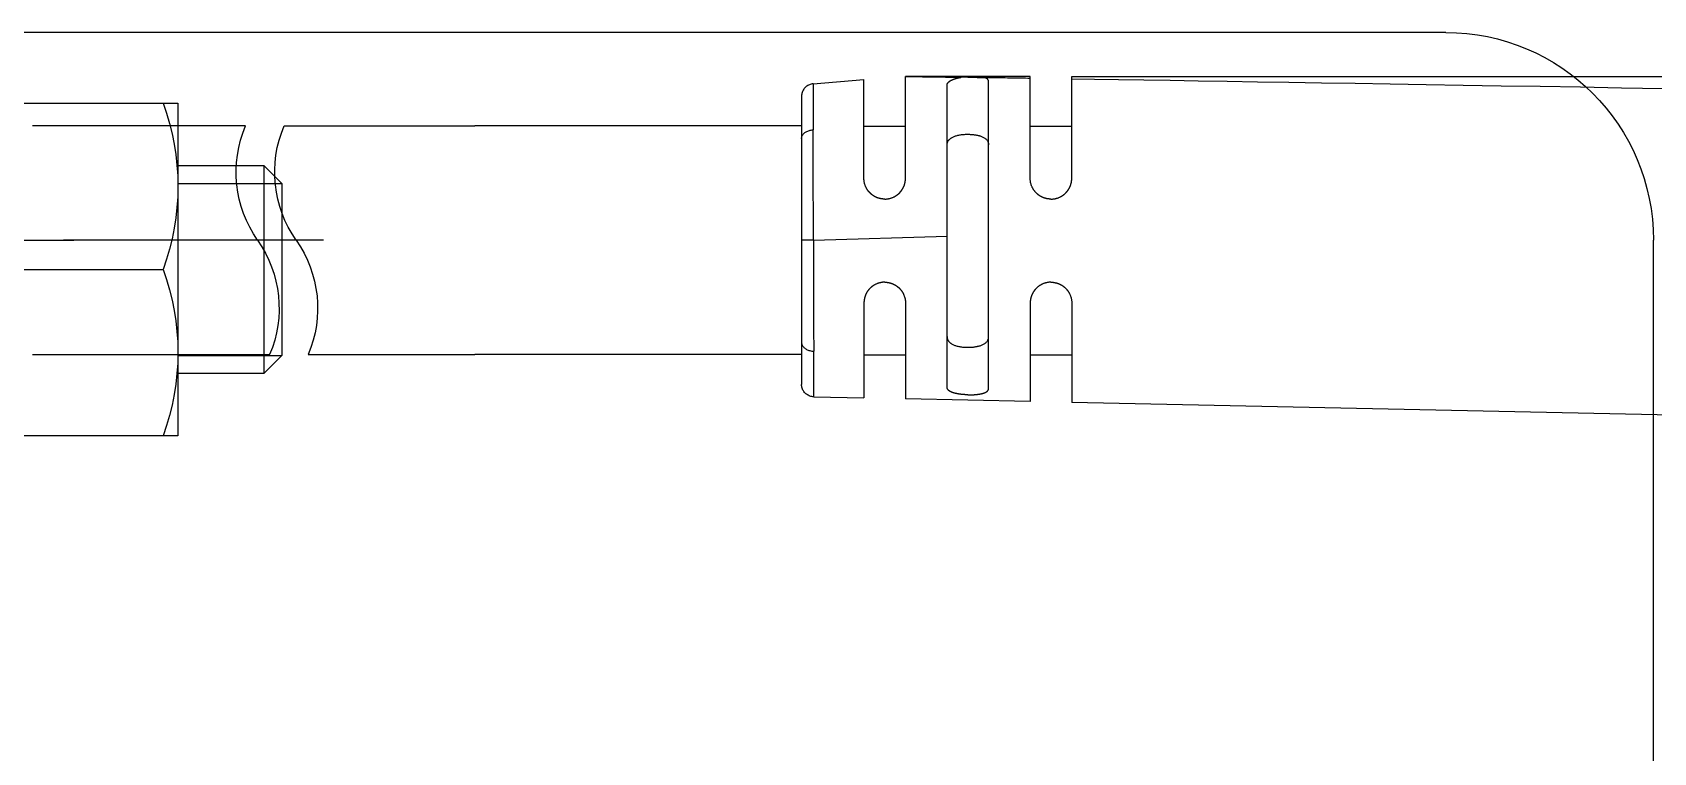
# Model space of a CAD drawing. Header units: inches. Extents: x 0 to 77285, y -118 to 40065.
# Drawn here: x 24808.64 to 24847.65, y 5785.24 to 5802.56 of the extents above; entities that cross this region are included whole.
import ezdxf

# ---------------------------------------------------------------- set-up
doc = ezdxf.new("R2010")
doc.units = ezdxf.units.IN
doc.header["$LTSCALE"] = 5
doc.header["$MEASUREMENT"] = 0
doc.linetypes.add('CENTER', pattern=[2, 1.25, -0.25, 0.25, -0.25])
for name, color, linetype in [('11', 1, 'CENTER'), ('44', 4, 'Continuous'), ('55', 5, 'Continuous'), ('T', 3, 'Continuous')]:
    doc.layers.add(name, color=color, linetype=linetype)

# ---------------------------------------------------------------- blocks, each defined once
blk = doc.blocks.new('A$Cd39330c3E')
for p, q in [((-9.5, 3.3), (-13.5, 3.3)), ((-13.5, 3.3), (-13.5, -4.7)), ((-15.567, 1.8), (-16, 1.367)), ((-13.5, 1.8), (-15.567, 1.8)), ((-15.567, 1.8), (-15.567, -3.2)), ((-16, 1.367), (-16, -2.767)), ((-9.5, -0.7), (-13.143, -0.7)), ((-16, -2.767), (-15.567, -3.2)), ((-15.567, -3.2), (-13.5, -3.2)), ((-13.5, -4.7), (-9.5, -4.7))]:
    blk.add_line(p, q)
for centre in [(-7.723, 1.3), (-7.723, -2.7)]:
    blk.add_arc(centre, 5.777, 159.7438, 200.2562)
at = {"layer": '11'}
blk.add_line((-17, 0), (1, 0), dxfattribs=at)
at = {"layer": 'T'}
for p, q in [((-13.5, 1.367), (-16, 1.367)), ((-13.5, -2.767), (-16, -2.767))]:
    blk.add_line(p, q, dxfattribs=at)
blk = doc.blocks.new('A$C76fe3149')
for p, q in [((-52.004, 3.942), (-73.504, 3.942)), ((-52.004, 1.491), (-52.004, 3.942)), ((-51.004, 1.491), (-51.004, 3.942)), ((-51.004, 3.942), (-48.004, 3.942)), ((-48.004, 1.491), (-48.004, 3.942)), ((-50.004, -3.562), (-50.004, 3.817)), ((-49.004, -3.536), (-49.004, 3.731)), ((-45.78, 3.764), (-47.004, 3.864)), ((-47.004, 1.491), (-47.004, 3.864)), ((-45.504, 3.465), (-45.504, -3.465)), ((-52.004, 2.738), (-51.004, 2.738)), ((-48.004, 2.738), (-47.004, 2.738)), ((-45.504, 2.75), (-37.642, 2.75)), ((-33.056, 2.75), (-37.642, 2.75)), ((-32.128, 2.75), (-27, 2.75)), ((-45.789, 0), (-49.004, 0.097)), ((-45.789, 0), (-45.504, 0)), ((-52.004, -1.509), (-52.004, -3.898)), ((-51.004, -1.509), (-51.004, -3.877)), ((-48.004, -1.509), (-48.004, -3.812)), ((-47.004, -1.509), (-47.004, -3.791)), ((-45.798, -3.765), (-45.795, -2.667)), ((-52.004, -2.762), (-51.004, -2.762)), ((-48.004, -2.762), (-47.004, -2.762)), ((-45.504, -2.75), (-37.642, -2.75)), ((-33.636, -2.75), (-37.642, -2.75)), ((-27, -2.75), (-32.708, -2.75)), ((-73.504, -4.361), (-52.004, -3.898)), ((-51.004, -3.877), (-48.004, -3.812)), ((-45.798, -3.765), (-47.004, -3.791))]:
    blk.add_line(p, q)
for points in [[(-51.004, 3.894), (-50.95, 3.895), (-50.895, 3.896), (-50.841, 3.897), (-50.786, 3.897), (-50.732, 3.898), (-50.677, 3.899), (-50.623, 3.9), (-50.568, 3.901), (-50.514, 3.902), (-50.46, 3.903), (-50.406, 3.904), (-50.352, 3.904), (-50.297, 3.905), (-50.243, 3.906), (-50.189, 3.907), (-50.135, 3.908), (-50.081, 3.909), (-50.028, 3.91), (-49.974, 3.91), (-49.92, 3.911)], [(-50.004, 3.817), (-50.004, 3.819), (-50.004, 3.821), (-50.004, 3.823), (-50.004, 3.825), (-50.004, 3.826), (-50.003, 3.828), (-50.003, 3.83), (-50.003, 3.832), (-50.002, 3.834), (-50.002, 3.835), (-50.002, 3.837), (-50.001, 3.839), (-50.001, 3.841), (-50, 3.842), (-49.999, 3.844), (-49.999, 3.846), (-49.998, 3.847), (-49.997, 3.849), (-49.997, 3.851), (-49.996, 3.852), (-49.995, 3.855), (-49.993, 3.857), (-49.992, 3.859), (-49.991, 3.861), (-49.989, 3.863), (-49.987, 3.865), (-49.986, 3.868), (-49.984, 3.87), (-49.982, 3.872), (-49.98, 3.874), (-49.978, 3.876), (-49.976, 3.878), (-49.974, 3.88), (-49.972, 3.882), (-49.97, 3.884), (-49.967, 3.885), (-49.965, 3.887), (-49.962, 3.889), (-49.96, 3.891), (-49.957, 3.893), (-49.955, 3.894), (-49.954, 3.895), (-49.952, 3.896), (-49.95, 3.897), (-49.949, 3.898), (-49.947, 3.899), (-49.945, 3.9), (-49.943, 3.901), (-49.942, 3.901), (-49.94, 3.902), (-49.938, 3.903), (-49.936, 3.904), (-49.934, 3.905), (-49.932, 3.906), (-49.93, 3.907), (-49.928, 3.908), (-49.926, 3.909), (-49.924, 3.91), (-49.922, 3.91), (-49.92, 3.911)], [(-49.504, 3.922), (-49.531, 3.922), (-49.558, 3.921), (-49.585, 3.921), (-49.61, 3.921), (-49.635, 3.921), (-49.659, 3.921), (-49.683, 3.92), (-49.706, 3.92), (-49.728, 3.919), (-49.75, 3.919), (-49.771, 3.918), (-49.791, 3.918), (-49.81, 3.917), (-49.828, 3.916), (-49.846, 3.916), (-49.862, 3.915), (-49.878, 3.914), (-49.893, 3.913), (-49.907, 3.912), (-49.92, 3.911)], [(-49.504, 3.922), (-49.495, 3.922), (-49.485, 3.922), (-49.476, 3.922), (-49.467, 3.921), (-49.458, 3.921), (-49.449, 3.921), (-49.441, 3.921), (-49.432, 3.921), (-49.424, 3.921), (-49.415, 3.921), (-49.407, 3.921), (-49.4, 3.921), (-49.392, 3.921), (-49.384, 3.921), (-49.377, 3.921), (-49.369, 3.921), (-49.362, 3.921), (-49.355, 3.921), (-49.349, 3.921), (-49.342, 3.92)], [(-48.004, 3.942), (-48.03, 3.941), (-48.062, 3.941), (-48.099, 3.94), (-48.14, 3.939), (-48.186, 3.939), (-48.237, 3.938), (-48.292, 3.937), (-48.352, 3.936), (-48.415, 3.935), (-48.483, 3.934), (-48.554, 3.933), (-48.629, 3.932), (-48.708, 3.93), (-48.79, 3.929), (-48.875, 3.928), (-48.963, 3.926), (-49.054, 3.925), (-49.147, 3.923), (-49.244, 3.922), (-49.342, 3.92)], [(-49.004, 3.731), (-49.004, 3.732), (-49.004, 3.733), (-49.004, 3.734), (-49.004, 3.735), (-49.004, 3.736), (-49.004, 3.737), (-49.004, 3.738), (-49.004, 3.739), (-49.005, 3.74), (-49.005, 3.741), (-49.005, 3.742), (-49.005, 3.742), (-49.005, 3.743), (-49.005, 3.744), (-49.005, 3.745), (-49.005, 3.746), (-49.006, 3.747), (-49.006, 3.748), (-49.006, 3.749), (-49.006, 3.75), (-49.007, 3.753), (-49.008, 3.756), (-49.009, 3.759), (-49.01, 3.762), (-49.011, 3.765), (-49.012, 3.768), (-49.014, 3.771), (-49.015, 3.774), (-49.017, 3.776), (-49.019, 3.779), (-49.02, 3.782), (-49.022, 3.785), (-49.024, 3.788), (-49.027, 3.791), (-49.029, 3.793), (-49.031, 3.796), (-49.034, 3.799), (-49.036, 3.802), (-49.039, 3.804), (-49.042, 3.807), (-49.044, 3.809), (-49.046, 3.811), (-49.048, 3.813), (-49.051, 3.815), (-49.053, 3.817), (-49.055, 3.819), (-49.058, 3.821), (-49.06, 3.823), (-49.063, 3.824), (-49.065, 3.826), (-49.068, 3.828), (-49.071, 3.83), (-49.074, 3.832), (-49.076, 3.834), (-49.079, 3.835), (-49.082, 3.837), (-49.085, 3.839), (-49.088, 3.841), (-49.091, 3.843), (-49.095, 3.844), (-49.098, 3.846), (-49.101, 3.848), (-49.105, 3.85), (-49.108, 3.851), (-49.111, 3.853), (-49.115, 3.855), (-49.118, 3.856), (-49.122, 3.858), (-49.126, 3.86), (-49.129, 3.861), (-49.133, 3.863), (-49.137, 3.865), (-49.141, 3.866), (-49.145, 3.868), (-49.149, 3.869), (-49.153, 3.871), (-49.157, 3.872), (-49.161, 3.874), (-49.165, 3.876), (-49.169, 3.877), (-49.173, 3.878), (-49.177, 3.88), (-49.182, 3.881), (-49.186, 3.883), (-49.19, 3.884), (-49.194, 3.885), (-49.199, 3.887), (-49.203, 3.888), (-49.207, 3.889), (-49.212, 3.891), (-49.216, 3.892), (-49.221, 3.893), (-49.225, 3.894), (-49.23, 3.896), (-49.234, 3.897), (-49.239, 3.898), (-49.243, 3.899), (-49.248, 3.901), (-49.253, 3.902), (-49.258, 3.903), (-49.262, 3.904), (-49.266, 3.905), (-49.27, 3.906), (-49.274, 3.907), (-49.278, 3.908), (-49.282, 3.909), (-49.286, 3.909), (-49.29, 3.91), (-49.295, 3.911), (-49.299, 3.912), (-49.303, 3.913), (-49.307, 3.914), (-49.312, 3.915), (-49.316, 3.916), (-49.32, 3.916), (-49.325, 3.917), (-49.329, 3.918), (-49.333, 3.919), (-49.338, 3.92), (-49.342, 3.92)], [(-68.336, 3.612), (-67.278, 3.63), (-66.243, 3.647), (-65.23, 3.663), (-64.241, 3.68), (-63.275, 3.696), (-62.334, 3.711), (-61.418, 3.726), (-60.527, 3.741), (-59.662, 3.755), (-58.823, 3.768), (-58.011, 3.781), (-57.227, 3.794), (-56.47, 3.806), (-55.743, 3.818), (-55.044, 3.829), (-54.375, 3.84), (-53.736, 3.85), (-53.127, 3.86), (-52.55, 3.869), (-52.004, 3.878)], [(-45.78, 3.764), (-45.78, 3.715), (-45.78, 3.665), (-45.78, 3.615), (-45.78, 3.563), (-45.78, 3.512), (-45.78, 3.459), (-45.78, 3.406), (-45.781, 3.353), (-45.781, 3.298), (-45.781, 3.243), (-45.781, 3.188), (-45.781, 3.131), (-45.781, 3.074), (-45.781, 3.017), (-45.782, 2.958), (-45.782, 2.9), (-45.782, 2.84), (-45.782, 2.78), (-45.782, 2.719), (-45.782, 2.657)], [(-45.78, 3.764), (-45.757, 3.761), (-45.734, 3.757), (-45.712, 3.751), (-45.691, 3.743), (-45.671, 3.734), (-45.651, 3.723), (-45.633, 3.711), (-45.615, 3.698), (-45.599, 3.684), (-45.583, 3.668), (-45.569, 3.652), (-45.556, 3.634), (-45.545, 3.615), (-45.534, 3.596), (-45.525, 3.576), (-45.518, 3.555), (-45.512, 3.533), (-45.508, 3.511), (-45.505, 3.488), (-45.504, 3.465)], [(-49.504, 2.55), (-49.522, 2.549), (-49.54, 2.549), (-49.557, 2.548), (-49.574, 2.548), (-49.591, 2.547), (-49.608, 2.545), (-49.624, 2.544), (-49.639, 2.542), (-49.655, 2.54), (-49.67, 2.538), (-49.684, 2.536), (-49.699, 2.534), (-49.712, 2.531), (-49.726, 2.529), (-49.739, 2.526), (-49.752, 2.523), (-49.764, 2.52), (-49.776, 2.517), (-49.787, 2.514), (-49.798, 2.51), (-49.816, 2.504), (-49.834, 2.498), (-49.851, 2.491), (-49.867, 2.483), (-49.882, 2.475), (-49.897, 2.467), (-49.911, 2.458), (-49.924, 2.448), (-49.936, 2.438), (-49.947, 2.428), (-49.958, 2.417), (-49.967, 2.405), (-49.976, 2.393), (-49.983, 2.38), (-49.989, 2.367), (-49.995, 2.353), (-49.999, 2.339), (-50.002, 2.324), (-50.004, 2.309), (-50.004, 2.293)], [(-49.004, 2.293), (-49.004, 2.304), (-49.005, 2.314), (-49.007, 2.325), (-49.009, 2.335), (-49.011, 2.344), (-49.014, 2.354), (-49.017, 2.363), (-49.021, 2.372), (-49.026, 2.381), (-49.03, 2.389), (-49.036, 2.397), (-49.041, 2.405), (-49.047, 2.413), (-49.054, 2.42), (-49.06, 2.427), (-49.068, 2.434), (-49.075, 2.441), (-49.083, 2.447), (-49.091, 2.453), (-49.1, 2.459), (-49.112, 2.467), (-49.126, 2.475), (-49.141, 2.483), (-49.156, 2.49), (-49.172, 2.497), (-49.189, 2.503), (-49.207, 2.509), (-49.226, 2.515), (-49.245, 2.52), (-49.265, 2.525), (-49.286, 2.53), (-49.308, 2.534), (-49.33, 2.537), (-49.353, 2.541), (-49.377, 2.543), (-49.401, 2.545), (-49.426, 2.547), (-49.451, 2.549), (-49.477, 2.549), (-49.504, 2.55)], [(-45.789, 0), (-45.788, 0.144), (-45.788, 0.289), (-45.788, 0.435), (-45.787, 0.58), (-45.787, 0.726), (-45.787, 0.871), (-45.786, 1.015), (-45.786, 1.157), (-45.785, 1.299), (-45.785, 1.438), (-45.785, 1.575), (-45.785, 1.709), (-45.784, 1.84), (-45.784, 1.969), (-45.784, 2.093), (-45.783, 2.215), (-45.783, 2.332), (-45.783, 2.445), (-45.782, 2.553), (-45.782, 2.657)], [(-45.504, 2.446), (-45.505, 2.463), (-45.508, 2.479), (-45.512, 2.495), (-45.518, 2.51), (-45.526, 2.525), (-45.535, 2.539), (-45.545, 2.553), (-45.557, 2.566), (-45.57, 2.579), (-45.584, 2.59), (-45.6, 2.601), (-45.617, 2.612), (-45.634, 2.621), (-45.653, 2.629), (-45.673, 2.637), (-45.693, 2.643), (-45.714, 2.648), (-45.736, 2.653), (-45.759, 2.656), (-45.782, 2.657)], [(-51.504, 0.991), (-51.516, 0.992), (-51.529, 0.992), (-51.541, 0.993), (-51.553, 0.994), (-51.565, 0.995), (-51.578, 0.997), (-51.59, 0.999), (-51.602, 1.001), (-51.614, 1.004), (-51.626, 1.007), (-51.638, 1.01), (-51.65, 1.013), (-51.662, 1.017), (-51.674, 1.021), (-51.685, 1.025), (-51.697, 1.03), (-51.708, 1.035), (-51.719, 1.04), (-51.73, 1.045), (-51.741, 1.051), (-51.746, 1.054), (-51.751, 1.056), (-51.755, 1.059), (-51.76, 1.062), (-51.765, 1.065), (-51.77, 1.068), (-51.774, 1.071), (-51.779, 1.074), (-51.783, 1.077), (-51.788, 1.08), (-51.792, 1.083), (-51.797, 1.086), (-51.801, 1.089), (-51.806, 1.093), (-51.81, 1.096), (-51.814, 1.099), (-51.819, 1.103), (-51.823, 1.106), (-51.827, 1.11), (-51.831, 1.113), (-51.836, 1.117), (-51.84, 1.121), (-51.844, 1.125), (-51.848, 1.129), (-51.853, 1.133), (-51.857, 1.137), (-51.861, 1.141), (-51.865, 1.145), (-51.869, 1.149), (-51.873, 1.154), (-51.877, 1.158), (-51.881, 1.162), (-51.884, 1.167), (-51.888, 1.171), (-51.892, 1.176), (-51.895, 1.18), (-51.899, 1.185), (-51.902, 1.189), (-51.906, 1.194), (-51.909, 1.198), (-51.913, 1.203), (-51.916, 1.208), (-51.919, 1.212), (-51.922, 1.217), (-51.925, 1.222), (-51.928, 1.227), (-51.931, 1.232), (-51.934, 1.236), (-51.937, 1.241), (-51.94, 1.246), (-51.943, 1.251), (-51.945, 1.256), (-51.948, 1.261), (-51.951, 1.266), (-51.953, 1.271), (-51.956, 1.276), (-51.958, 1.282), (-51.96, 1.287), (-51.963, 1.292), (-51.965, 1.297), (-51.968, 1.304), (-51.971, 1.311), (-51.973, 1.318), (-51.976, 1.326), (-51.978, 1.333), (-51.981, 1.34), (-51.983, 1.348), (-51.985, 1.355), (-51.987, 1.362), (-51.989, 1.37), (-51.991, 1.377), (-51.993, 1.384), (-51.994, 1.392), (-51.996, 1.399), (-51.997, 1.407), (-51.998, 1.414), (-51.999, 1.422), (-52, 1.429), (-52.001, 1.437), (-52.002, 1.444), (-52.002, 1.447), (-52.002, 1.449), (-52.003, 1.451), (-52.003, 1.454), (-52.003, 1.456), (-52.003, 1.458), (-52.003, 1.461), (-52.003, 1.463), (-52.003, 1.465), (-52.004, 1.468), (-52.004, 1.47), (-52.004, 1.473), (-52.004, 1.475), (-52.004, 1.477), (-52.004, 1.48), (-52.004, 1.482), (-52.004, 1.484), (-52.004, 1.487), (-52.004, 1.489), (-52.004, 1.491)], [(-51.504, 0.991), (-51.502, 0.991), (-51.499, 0.991), (-51.497, 0.991), (-51.494, 0.991), (-51.492, 0.992), (-51.489, 0.992), (-51.487, 0.992), (-51.484, 0.992), (-51.482, 0.992), (-51.479, 0.992), (-51.477, 0.992), (-51.474, 0.992), (-51.472, 0.992), (-51.47, 0.993), (-51.467, 0.993), (-51.465, 0.993), (-51.462, 0.993), (-51.46, 0.993), (-51.457, 0.994), (-51.455, 0.994), (-51.447, 0.995), (-51.439, 0.996), (-51.431, 0.997), (-51.423, 0.998), (-51.415, 0.999), (-51.408, 1.001), (-51.4, 1.002), (-51.392, 1.004), (-51.384, 1.006), (-51.377, 1.008), (-51.369, 1.01), (-51.361, 1.012), (-51.354, 1.015), (-51.346, 1.017), (-51.339, 1.02), (-51.331, 1.022), (-51.324, 1.025), (-51.316, 1.028), (-51.309, 1.031), (-51.302, 1.034), (-51.297, 1.036), (-51.291, 1.039), (-51.286, 1.041), (-51.281, 1.044), (-51.276, 1.047), (-51.271, 1.049), (-51.265, 1.052), (-51.26, 1.055), (-51.255, 1.058), (-51.25, 1.061), (-51.245, 1.064), (-51.24, 1.067), (-51.235, 1.07), (-51.231, 1.073), (-51.226, 1.076), (-51.221, 1.079), (-51.216, 1.083), (-51.211, 1.086), (-51.207, 1.089), (-51.202, 1.093), (-51.198, 1.096), (-51.193, 1.1), (-51.188, 1.104), (-51.184, 1.107), (-51.179, 1.111), (-51.175, 1.115), (-51.171, 1.119), (-51.166, 1.123), (-51.162, 1.127), (-51.158, 1.131), (-51.154, 1.135), (-51.15, 1.139), (-51.146, 1.143), (-51.142, 1.147), (-51.138, 1.151), (-51.134, 1.156), (-51.13, 1.16), (-51.126, 1.164), (-51.122, 1.169), (-51.119, 1.173), (-51.115, 1.177), (-51.112, 1.182), (-51.108, 1.186), (-51.105, 1.19), (-51.102, 1.195), (-51.099, 1.199), (-51.095, 1.203), (-51.092, 1.208), (-51.089, 1.212), (-51.086, 1.217), (-51.083, 1.222), (-51.08, 1.226), (-51.077, 1.231), (-51.075, 1.235), (-51.072, 1.24), (-51.069, 1.245), (-51.067, 1.249), (-51.064, 1.254), (-51.061, 1.259), (-51.059, 1.264), (-51.054, 1.274), (-51.049, 1.285), (-51.044, 1.296), (-51.039, 1.307), (-51.035, 1.318), (-51.031, 1.329), (-51.028, 1.341), (-51.024, 1.352), (-51.021, 1.363), (-51.018, 1.375), (-51.015, 1.386), (-51.013, 1.398), (-51.011, 1.41), (-51.009, 1.421), (-51.008, 1.433), (-51.006, 1.445), (-51.005, 1.456), (-51.005, 1.468), (-51.004, 1.48), (-51.004, 1.491)], [(-47.504, 0.991), (-47.517, 0.992), (-47.529, 0.992), (-47.542, 0.993), (-47.554, 0.994), (-47.567, 0.996), (-47.58, 0.997), (-47.592, 0.999), (-47.605, 1.002), (-47.617, 1.005), (-47.629, 1.008), (-47.642, 1.011), (-47.654, 1.015), (-47.666, 1.019), (-47.678, 1.023), (-47.69, 1.027), (-47.701, 1.032), (-47.713, 1.037), (-47.724, 1.043), (-47.736, 1.048), (-47.747, 1.054), (-47.751, 1.057), (-47.756, 1.06), (-47.761, 1.062), (-47.766, 1.065), (-47.77, 1.068), (-47.775, 1.071), (-47.779, 1.074), (-47.784, 1.077), (-47.789, 1.08), (-47.793, 1.083), (-47.797, 1.086), (-47.802, 1.09), (-47.806, 1.093), (-47.811, 1.096), (-47.815, 1.1), (-47.819, 1.103), (-47.823, 1.107), (-47.828, 1.11), (-47.832, 1.114), (-47.836, 1.117), (-47.84, 1.121), (-47.844, 1.125), (-47.848, 1.129), (-47.853, 1.133), (-47.857, 1.137), (-47.861, 1.141), (-47.865, 1.145), (-47.869, 1.149), (-47.873, 1.153), (-47.877, 1.158), (-47.88, 1.162), (-47.884, 1.166), (-47.888, 1.171), (-47.891, 1.175), (-47.895, 1.18), (-47.899, 1.184), (-47.902, 1.189), (-47.905, 1.193), (-47.909, 1.198), (-47.912, 1.202), (-47.915, 1.207), (-47.919, 1.212), (-47.922, 1.216), (-47.925, 1.221), (-47.928, 1.226), (-47.931, 1.231), (-47.934, 1.235), (-47.936, 1.24), (-47.939, 1.245), (-47.942, 1.25), (-47.945, 1.255), (-47.947, 1.26), (-47.95, 1.265), (-47.952, 1.27), (-47.955, 1.275), (-47.957, 1.28), (-47.959, 1.285), (-47.962, 1.29), (-47.964, 1.295), (-47.966, 1.3), (-47.969, 1.307), (-47.972, 1.314), (-47.974, 1.321), (-47.977, 1.328), (-47.979, 1.336), (-47.982, 1.343), (-47.984, 1.35), (-47.986, 1.357), (-47.988, 1.364), (-47.99, 1.372), (-47.991, 1.379), (-47.993, 1.386), (-47.994, 1.394), (-47.996, 1.401), (-47.997, 1.408), (-47.998, 1.416), (-47.999, 1.423), (-48, 1.43), (-48.001, 1.438), (-48.002, 1.445), (-48.002, 1.447), (-48.002, 1.45), (-48.003, 1.452), (-48.003, 1.454), (-48.003, 1.457), (-48.003, 1.459), (-48.003, 1.461), (-48.003, 1.464), (-48.003, 1.466), (-48.004, 1.468), (-48.004, 1.471), (-48.004, 1.473), (-48.004, 1.475), (-48.004, 1.478), (-48.004, 1.48), (-48.004, 1.482), (-48.004, 1.484), (-48.004, 1.487), (-48.004, 1.489), (-48.004, 1.491)], [(-47.504, 0.991), (-47.502, 0.991), (-47.499, 0.991), (-47.497, 0.991), (-47.494, 0.991), (-47.492, 0.992), (-47.489, 0.992), (-47.487, 0.992), (-47.484, 0.992), (-47.482, 0.992), (-47.479, 0.992), (-47.477, 0.992), (-47.474, 0.992), (-47.472, 0.992), (-47.47, 0.993), (-47.467, 0.993), (-47.465, 0.993), (-47.462, 0.993), (-47.46, 0.993), (-47.457, 0.994), (-47.455, 0.994), (-47.447, 0.995), (-47.439, 0.996), (-47.431, 0.997), (-47.423, 0.998), (-47.416, 0.999), (-47.408, 1.001), (-47.4, 1.002), (-47.392, 1.004), (-47.384, 1.006), (-47.377, 1.008), (-47.369, 1.01), (-47.361, 1.012), (-47.354, 1.015), (-47.346, 1.017), (-47.339, 1.02), (-47.331, 1.022), (-47.324, 1.025), (-47.317, 1.028), (-47.309, 1.031), (-47.302, 1.034), (-47.297, 1.036), (-47.292, 1.039), (-47.287, 1.041), (-47.281, 1.044), (-47.276, 1.046), (-47.271, 1.049), (-47.266, 1.052), (-47.261, 1.055), (-47.256, 1.057), (-47.251, 1.06), (-47.246, 1.063), (-47.241, 1.066), (-47.236, 1.069), (-47.231, 1.073), (-47.226, 1.076), (-47.222, 1.079), (-47.217, 1.082), (-47.212, 1.086), (-47.207, 1.089), (-47.203, 1.092), (-47.198, 1.096), (-47.194, 1.099), (-47.189, 1.103), (-47.185, 1.107), (-47.18, 1.11), (-47.176, 1.114), (-47.172, 1.118), (-47.167, 1.122), (-47.163, 1.126), (-47.159, 1.13), (-47.155, 1.134), (-47.151, 1.138), (-47.147, 1.142), (-47.143, 1.146), (-47.139, 1.15), (-47.135, 1.154), (-47.131, 1.159), (-47.127, 1.163), (-47.123, 1.167), (-47.12, 1.172), (-47.116, 1.176), (-47.113, 1.18), (-47.11, 1.184), (-47.106, 1.189), (-47.103, 1.193), (-47.1, 1.197), (-47.097, 1.202), (-47.094, 1.206), (-47.091, 1.21), (-47.088, 1.215), (-47.085, 1.219), (-47.082, 1.224), (-47.079, 1.228), (-47.076, 1.233), (-47.073, 1.238), (-47.071, 1.242), (-47.068, 1.247), (-47.065, 1.252), (-47.063, 1.256), (-47.06, 1.261), (-47.055, 1.272), (-47.05, 1.283), (-47.045, 1.294), (-47.04, 1.305), (-47.036, 1.316), (-47.032, 1.327), (-47.028, 1.339), (-47.025, 1.35), (-47.021, 1.362), (-47.018, 1.374), (-47.016, 1.385), (-47.013, 1.397), (-47.011, 1.409), (-47.009, 1.421), (-47.008, 1.432), (-47.006, 1.444), (-47.005, 1.456), (-47.005, 1.468), (-47.004, 1.48), (-47.004, 1.491)], [(-45.789, 0), (-45.789, -0.154), (-45.789, -0.306), (-45.79, -0.457), (-45.79, -0.606), (-45.79, -0.754), (-45.791, -0.9), (-45.791, -1.043), (-45.791, -1.185), (-45.792, -1.324), (-45.792, -1.461), (-45.792, -1.596), (-45.793, -1.727), (-45.793, -1.856), (-45.793, -1.982), (-45.794, -2.105), (-45.794, -2.224), (-45.794, -2.34), (-45.795, -2.453), (-45.795, -2.562), (-45.795, -2.667)], [(-51.504, -1.009), (-51.507, -1.009), (-51.509, -1.009), (-51.512, -1.009), (-51.514, -1.009), (-51.516, -1.009), (-51.519, -1.009), (-51.521, -1.009), (-51.524, -1.009), (-51.526, -1.009), (-51.529, -1.009), (-51.531, -1.009), (-51.534, -1.009), (-51.536, -1.01), (-51.539, -1.01), (-51.541, -1.01), (-51.544, -1.01), (-51.546, -1.01), (-51.549, -1.011), (-51.551, -1.011), (-51.554, -1.011), (-51.561, -1.012), (-51.569, -1.013), (-51.577, -1.014), (-51.585, -1.015), (-51.593, -1.017), (-51.6, -1.018), (-51.608, -1.02), (-51.616, -1.021), (-51.623, -1.023), (-51.631, -1.025), (-51.639, -1.027), (-51.646, -1.029), (-51.654, -1.032), (-51.661, -1.034), (-51.669, -1.037), (-51.676, -1.039), (-51.684, -1.042), (-51.691, -1.045), (-51.698, -1.048), (-51.705, -1.051), (-51.711, -1.053), (-51.716, -1.056), (-51.721, -1.058), (-51.726, -1.061), (-51.732, -1.063), (-51.737, -1.066), (-51.742, -1.069), (-51.747, -1.072), (-51.752, -1.074), (-51.757, -1.077), (-51.762, -1.08), (-51.767, -1.083), (-51.772, -1.086), (-51.777, -1.089), (-51.782, -1.093), (-51.786, -1.096), (-51.791, -1.099), (-51.796, -1.102), (-51.8, -1.106), (-51.805, -1.109), (-51.81, -1.113), (-51.814, -1.116), (-51.819, -1.12), (-51.823, -1.124), (-51.828, -1.127), (-51.832, -1.131), (-51.836, -1.135), (-51.841, -1.139), (-51.845, -1.143), (-51.849, -1.147), (-51.853, -1.151), (-51.857, -1.155), (-51.861, -1.159), (-51.865, -1.163), (-51.869, -1.167), (-51.873, -1.171), (-51.877, -1.176), (-51.881, -1.18), (-51.885, -1.184), (-51.888, -1.188), (-51.892, -1.193), (-51.895, -1.197), (-51.898, -1.201), (-51.902, -1.205), (-51.905, -1.21), (-51.908, -1.214), (-51.911, -1.218), (-51.914, -1.223), (-51.917, -1.227), (-51.92, -1.231), (-51.923, -1.236), (-51.926, -1.24), (-51.929, -1.245), (-51.932, -1.249), (-51.934, -1.254), (-51.937, -1.258), (-51.94, -1.263), (-51.942, -1.268), (-51.945, -1.272), (-51.947, -1.277), (-51.953, -1.288), (-51.958, -1.299), (-51.963, -1.31), (-51.968, -1.321), (-51.972, -1.333), (-51.976, -1.344), (-51.98, -1.356), (-51.984, -1.367), (-51.987, -1.379), (-51.99, -1.391), (-51.993, -1.402), (-51.995, -1.414), (-51.997, -1.426), (-51.999, -1.438), (-52.001, -1.45), (-52.002, -1.462), (-52.003, -1.473), (-52.004, -1.485), (-52.004, -1.497), (-52.004, -1.509)], [(-51.504, -1.009), (-51.491, -1.009), (-51.478, -1.009), (-51.465, -1.01), (-51.452, -1.011), (-51.439, -1.013), (-51.426, -1.015), (-51.413, -1.017), (-51.4, -1.02), (-51.387, -1.023), (-51.374, -1.026), (-51.361, -1.03), (-51.349, -1.034), (-51.336, -1.038), (-51.324, -1.042), (-51.312, -1.047), (-51.3, -1.052), (-51.288, -1.058), (-51.276, -1.064), (-51.265, -1.07), (-51.254, -1.076), (-51.249, -1.079), (-51.244, -1.081), (-51.24, -1.084), (-51.235, -1.087), (-51.231, -1.09), (-51.226, -1.093), (-51.221, -1.096), (-51.217, -1.099), (-51.213, -1.102), (-51.208, -1.106), (-51.204, -1.109), (-51.199, -1.112), (-51.195, -1.116), (-51.191, -1.119), (-51.187, -1.122), (-51.183, -1.126), (-51.178, -1.129), (-51.174, -1.133), (-51.17, -1.136), (-51.166, -1.14), (-51.162, -1.144), (-51.158, -1.148), (-51.154, -1.152), (-51.15, -1.156), (-51.146, -1.16), (-51.142, -1.164), (-51.138, -1.168), (-51.134, -1.172), (-51.131, -1.176), (-51.127, -1.18), (-51.123, -1.185), (-51.12, -1.189), (-51.116, -1.193), (-51.112, -1.198), (-51.109, -1.202), (-51.106, -1.207), (-51.102, -1.211), (-51.099, -1.216), (-51.096, -1.22), (-51.093, -1.225), (-51.089, -1.229), (-51.086, -1.234), (-51.083, -1.238), (-51.08, -1.243), (-51.078, -1.248), (-51.075, -1.252), (-51.072, -1.257), (-51.069, -1.262), (-51.067, -1.267), (-51.064, -1.272), (-51.061, -1.276), (-51.059, -1.281), (-51.056, -1.286), (-51.054, -1.291), (-51.052, -1.296), (-51.049, -1.301), (-51.047, -1.306), (-51.045, -1.311), (-51.043, -1.316), (-51.041, -1.321), (-51.038, -1.328), (-51.035, -1.335), (-51.033, -1.342), (-51.03, -1.349), (-51.028, -1.356), (-51.026, -1.363), (-51.024, -1.37), (-51.022, -1.377), (-51.02, -1.384), (-51.018, -1.391), (-51.016, -1.398), (-51.015, -1.405), (-51.013, -1.413), (-51.012, -1.42), (-51.011, -1.427), (-51.01, -1.434), (-51.009, -1.442), (-51.008, -1.449), (-51.007, -1.456), (-51.006, -1.463), (-51.006, -1.466), (-51.006, -1.468), (-51.006, -1.47), (-51.005, -1.472), (-51.005, -1.475), (-51.005, -1.477), (-51.005, -1.479), (-51.005, -1.481), (-51.005, -1.484), (-51.005, -1.486), (-51.005, -1.488), (-51.004, -1.49), (-51.004, -1.493), (-51.004, -1.495), (-51.004, -1.497), (-51.004, -1.5), (-51.004, -1.502), (-51.004, -1.504), (-51.004, -1.506), (-51.004, -1.509)], [(-47.504, -1.009), (-47.507, -1.009), (-47.509, -1.009), (-47.512, -1.009), (-47.514, -1.009), (-47.516, -1.009), (-47.519, -1.009), (-47.521, -1.009), (-47.524, -1.009), (-47.526, -1.009), (-47.529, -1.009), (-47.531, -1.009), (-47.534, -1.009), (-47.536, -1.01), (-47.539, -1.01), (-47.541, -1.01), (-47.544, -1.01), (-47.546, -1.01), (-47.549, -1.011), (-47.551, -1.011), (-47.554, -1.011), (-47.561, -1.012), (-47.569, -1.013), (-47.577, -1.014), (-47.585, -1.015), (-47.593, -1.017), (-47.6, -1.018), (-47.608, -1.02), (-47.616, -1.021), (-47.624, -1.023), (-47.631, -1.025), (-47.639, -1.027), (-47.646, -1.029), (-47.654, -1.032), (-47.662, -1.034), (-47.669, -1.037), (-47.676, -1.039), (-47.684, -1.042), (-47.691, -1.045), (-47.698, -1.048), (-47.706, -1.051), (-47.711, -1.053), (-47.716, -1.056), (-47.721, -1.058), (-47.727, -1.061), (-47.732, -1.063), (-47.737, -1.066), (-47.742, -1.069), (-47.747, -1.072), (-47.752, -1.075), (-47.757, -1.077), (-47.762, -1.08), (-47.767, -1.083), (-47.772, -1.086), (-47.777, -1.09), (-47.782, -1.093), (-47.787, -1.096), (-47.791, -1.099), (-47.796, -1.103), (-47.801, -1.106), (-47.805, -1.109), (-47.81, -1.113), (-47.814, -1.117), (-47.819, -1.12), (-47.823, -1.124), (-47.828, -1.128), (-47.832, -1.131), (-47.837, -1.135), (-47.841, -1.139), (-47.845, -1.143), (-47.849, -1.147), (-47.854, -1.151), (-47.858, -1.155), (-47.862, -1.159), (-47.866, -1.163), (-47.87, -1.167), (-47.874, -1.172), (-47.877, -1.176), (-47.881, -1.18), (-47.885, -1.185), (-47.889, -1.189), (-47.892, -1.193), (-47.895, -1.197), (-47.899, -1.202), (-47.902, -1.206), (-47.905, -1.21), (-47.908, -1.214), (-47.912, -1.219), (-47.915, -1.223), (-47.918, -1.228), (-47.921, -1.232), (-47.924, -1.237), (-47.927, -1.241), (-47.929, -1.246), (-47.932, -1.25), (-47.935, -1.255), (-47.938, -1.259), (-47.94, -1.264), (-47.943, -1.269), (-47.945, -1.273), (-47.948, -1.278), (-47.953, -1.289), (-47.958, -1.3), (-47.963, -1.311), (-47.968, -1.322), (-47.972, -1.333), (-47.976, -1.345), (-47.98, -1.356), (-47.984, -1.368), (-47.987, -1.379), (-47.99, -1.391), (-47.993, -1.403), (-47.995, -1.415), (-47.997, -1.426), (-47.999, -1.438), (-48.001, -1.45), (-48.002, -1.462), (-48.003, -1.474), (-48.004, -1.485), (-48.004, -1.497), (-48.004, -1.509)], [(-47.504, -1.009), (-47.491, -1.009), (-47.478, -1.009), (-47.465, -1.01), (-47.452, -1.011), (-47.439, -1.013), (-47.426, -1.015), (-47.413, -1.017), (-47.4, -1.02), (-47.388, -1.023), (-47.375, -1.026), (-47.362, -1.029), (-47.35, -1.033), (-47.337, -1.037), (-47.325, -1.042), (-47.313, -1.047), (-47.301, -1.052), (-47.289, -1.057), (-47.278, -1.063), (-47.266, -1.069), (-47.255, -1.075), (-47.251, -1.078), (-47.246, -1.08), (-47.241, -1.083), (-47.237, -1.086), (-47.232, -1.089), (-47.227, -1.092), (-47.223, -1.095), (-47.218, -1.098), (-47.214, -1.101), (-47.21, -1.105), (-47.205, -1.108), (-47.201, -1.111), (-47.196, -1.114), (-47.192, -1.118), (-47.188, -1.121), (-47.184, -1.125), (-47.18, -1.128), (-47.176, -1.132), (-47.172, -1.135), (-47.167, -1.139), (-47.163, -1.143), (-47.159, -1.147), (-47.155, -1.151), (-47.151, -1.155), (-47.147, -1.159), (-47.143, -1.163), (-47.139, -1.167), (-47.135, -1.171), (-47.132, -1.175), (-47.128, -1.179), (-47.124, -1.184), (-47.121, -1.188), (-47.117, -1.192), (-47.113, -1.197), (-47.11, -1.201), (-47.106, -1.206), (-47.103, -1.21), (-47.1, -1.215), (-47.096, -1.219), (-47.093, -1.224), (-47.09, -1.228), (-47.087, -1.233), (-47.084, -1.237), (-47.081, -1.242), (-47.078, -1.247), (-47.075, -1.251), (-47.073, -1.256), (-47.07, -1.261), (-47.067, -1.266), (-47.064, -1.271), (-47.062, -1.275), (-47.059, -1.28), (-47.057, -1.285), (-47.054, -1.29), (-47.052, -1.295), (-47.05, -1.3), (-47.047, -1.305), (-47.045, -1.31), (-47.043, -1.315), (-47.041, -1.32), (-47.038, -1.327), (-47.036, -1.334), (-47.033, -1.341), (-47.031, -1.348), (-47.028, -1.355), (-47.026, -1.362), (-47.024, -1.369), (-47.022, -1.376), (-47.02, -1.383), (-47.018, -1.391), (-47.017, -1.398), (-47.015, -1.405), (-47.014, -1.412), (-47.012, -1.419), (-47.011, -1.427), (-47.01, -1.434), (-47.009, -1.441), (-47.008, -1.449), (-47.007, -1.456), (-47.006, -1.463), (-47.006, -1.465), (-47.006, -1.468), (-47.006, -1.47), (-47.005, -1.472), (-47.005, -1.474), (-47.005, -1.477), (-47.005, -1.479), (-47.005, -1.481), (-47.005, -1.484), (-47.005, -1.486), (-47.005, -1.488), (-47.004, -1.49), (-47.004, -1.493), (-47.004, -1.495), (-47.004, -1.497), (-47.004, -1.5), (-47.004, -1.502), (-47.004, -1.504), (-47.004, -1.506), (-47.004, -1.509)], [(-49.504, -2.574), (-49.522, -2.574), (-49.54, -2.573), (-49.557, -2.573), (-49.574, -2.572), (-49.591, -2.571), (-49.608, -2.57), (-49.624, -2.568), (-49.639, -2.567), (-49.655, -2.565), (-49.67, -2.563), (-49.684, -2.561), (-49.699, -2.558), (-49.712, -2.556), (-49.726, -2.553), (-49.739, -2.55), (-49.752, -2.547), (-49.764, -2.544), (-49.776, -2.541), (-49.787, -2.538), (-49.798, -2.535), (-49.816, -2.528), (-49.834, -2.522), (-49.851, -2.515), (-49.867, -2.507), (-49.882, -2.499), (-49.897, -2.491), (-49.911, -2.482), (-49.924, -2.473), (-49.936, -2.463), (-49.947, -2.452), (-49.958, -2.441), (-49.967, -2.43), (-49.976, -2.417), (-49.983, -2.405), (-49.989, -2.392), (-49.995, -2.378), (-49.999, -2.364), (-50.002, -2.349), (-50.004, -2.333), (-50.004, -2.317)], [(-49.004, -2.317), (-49.004, -2.328), (-49.005, -2.339), (-49.007, -2.349), (-49.009, -2.359), (-49.011, -2.369), (-49.014, -2.378), (-49.017, -2.387), (-49.021, -2.396), (-49.026, -2.405), (-49.03, -2.413), (-49.036, -2.422), (-49.041, -2.429), (-49.047, -2.437), (-49.054, -2.444), (-49.06, -2.452), (-49.068, -2.458), (-49.075, -2.465), (-49.083, -2.472), (-49.091, -2.478), (-49.1, -2.484), (-49.112, -2.492), (-49.126, -2.5), (-49.141, -2.507), (-49.156, -2.514), (-49.172, -2.521), (-49.189, -2.528), (-49.207, -2.534), (-49.226, -2.539), (-49.245, -2.545), (-49.265, -2.55), (-49.286, -2.554), (-49.308, -2.558), (-49.33, -2.562), (-49.353, -2.565), (-49.377, -2.568), (-49.401, -2.57), (-49.426, -2.572), (-49.451, -2.573), (-49.477, -2.574), (-49.504, -2.574)], [(-45.504, -2.454), (-45.505, -2.471), (-45.508, -2.488), (-45.513, -2.504), (-45.519, -2.52), (-45.527, -2.535), (-45.536, -2.55), (-45.547, -2.564), (-45.56, -2.577), (-45.574, -2.59), (-45.589, -2.602), (-45.605, -2.613), (-45.623, -2.623), (-45.641, -2.633), (-45.661, -2.641), (-45.681, -2.648), (-45.703, -2.654), (-45.725, -2.659), (-45.748, -2.663), (-45.771, -2.665), (-45.795, -2.667)], [(-45.798, -3.765), (-45.773, -3.763), (-45.75, -3.76), (-45.727, -3.755), (-45.705, -3.748), (-45.683, -3.74), (-45.662, -3.729), (-45.643, -3.718), (-45.624, -3.705), (-45.606, -3.69), (-45.59, -3.675), (-45.574, -3.658), (-45.56, -3.64), (-45.548, -3.621), (-45.537, -3.601), (-45.527, -3.58), (-45.519, -3.559), (-45.513, -3.536), (-45.508, -3.513), (-45.505, -3.489), (-45.504, -3.465)], [(-49.504, -3.716), (-49.517, -3.716), (-49.529, -3.717), (-49.542, -3.717), (-49.555, -3.717), (-49.568, -3.717), (-49.58, -3.716), (-49.593, -3.716), (-49.605, -3.716), (-49.618, -3.715), (-49.63, -3.715), (-49.643, -3.714), (-49.655, -3.714), (-49.667, -3.713), (-49.679, -3.712), (-49.691, -3.711), (-49.703, -3.71), (-49.714, -3.709), (-49.726, -3.708), (-49.737, -3.706), (-49.748, -3.705), (-49.753, -3.704), (-49.758, -3.703), (-49.762, -3.703), (-49.767, -3.702), (-49.772, -3.701), (-49.776, -3.701), (-49.781, -3.7), (-49.785, -3.699), (-49.79, -3.698), (-49.794, -3.698), (-49.799, -3.697), (-49.803, -3.696), (-49.808, -3.695), (-49.812, -3.694), (-49.816, -3.693), (-49.82, -3.692), (-49.825, -3.692), (-49.829, -3.691), (-49.833, -3.69), (-49.837, -3.689), (-49.841, -3.688), (-49.846, -3.687), (-49.85, -3.686), (-49.854, -3.684), (-49.858, -3.683), (-49.862, -3.682), (-49.866, -3.681), (-49.87, -3.68), (-49.874, -3.679), (-49.878, -3.677), (-49.881, -3.676), (-49.885, -3.675), (-49.889, -3.674), (-49.892, -3.672), (-49.896, -3.671), (-49.899, -3.67), (-49.903, -3.668), (-49.906, -3.667), (-49.91, -3.666), (-49.913, -3.664), (-49.916, -3.663), (-49.919, -3.662), (-49.922, -3.66), (-49.925, -3.659), (-49.928, -3.657), (-49.931, -3.656), (-49.934, -3.654), (-49.937, -3.653), (-49.94, -3.651), (-49.942, -3.65), (-49.945, -3.648), (-49.948, -3.646), (-49.95, -3.645), (-49.953, -3.643), (-49.955, -3.642), (-49.957, -3.64), (-49.96, -3.638), (-49.962, -3.637), (-49.964, -3.635), (-49.966, -3.633), (-49.969, -3.631), (-49.972, -3.628), (-49.974, -3.626), (-49.977, -3.623), (-49.979, -3.621), (-49.982, -3.618), (-49.984, -3.616), (-49.986, -3.613), (-49.988, -3.611), (-49.99, -3.608), (-49.991, -3.605), (-49.993, -3.603), (-49.995, -3.6), (-49.996, -3.597), (-49.997, -3.595), (-49.998, -3.592), (-49.999, -3.589), (-50, -3.586), (-50.001, -3.583), (-50.002, -3.581), (-50.002, -3.58), (-50.002, -3.579), (-50.003, -3.578), (-50.003, -3.577), (-50.003, -3.576), (-50.003, -3.575), (-50.003, -3.574), (-50.003, -3.573), (-50.003, -3.572), (-50.004, -3.571), (-50.004, -3.571), (-50.004, -3.57), (-50.004, -3.569), (-50.004, -3.568), (-50.004, -3.567), (-50.004, -3.566), (-50.004, -3.565), (-50.004, -3.564), (-50.004, -3.563), (-50.004, -3.562)], [(-49.504, -3.716), (-49.502, -3.716), (-49.499, -3.716), (-49.497, -3.716), (-49.494, -3.716), (-49.492, -3.716), (-49.489, -3.716), (-49.487, -3.716), (-49.484, -3.716), (-49.482, -3.716), (-49.479, -3.716), (-49.477, -3.715), (-49.474, -3.715), (-49.472, -3.715), (-49.469, -3.715), (-49.467, -3.715), (-49.465, -3.715), (-49.462, -3.715), (-49.46, -3.715), (-49.457, -3.715), (-49.455, -3.714), (-49.447, -3.714), (-49.439, -3.714), (-49.431, -3.713), (-49.423, -3.713), (-49.415, -3.712), (-49.408, -3.712), (-49.4, -3.711), (-49.392, -3.71), (-49.384, -3.71), (-49.377, -3.709), (-49.369, -3.708), (-49.361, -3.707), (-49.354, -3.707), (-49.346, -3.706), (-49.339, -3.705), (-49.331, -3.704), (-49.324, -3.703), (-49.317, -3.702), (-49.309, -3.701), (-49.302, -3.7), (-49.297, -3.699), (-49.292, -3.699), (-49.286, -3.698), (-49.281, -3.697), (-49.276, -3.696), (-49.271, -3.695), (-49.266, -3.694), (-49.261, -3.693), (-49.255, -3.692), (-49.25, -3.692), (-49.245, -3.691), (-49.241, -3.69), (-49.236, -3.689), (-49.231, -3.688), (-49.226, -3.687), (-49.221, -3.686), (-49.216, -3.684), (-49.212, -3.683), (-49.207, -3.682), (-49.202, -3.681), (-49.198, -3.68), (-49.193, -3.679), (-49.189, -3.678), (-49.184, -3.677), (-49.18, -3.675), (-49.176, -3.674), (-49.171, -3.673), (-49.167, -3.672), (-49.163, -3.67), (-49.158, -3.669), (-49.154, -3.668), (-49.15, -3.666), (-49.146, -3.665), (-49.142, -3.664), (-49.138, -3.662), (-49.134, -3.661), (-49.13, -3.659), (-49.127, -3.658), (-49.123, -3.657), (-49.119, -3.655), (-49.116, -3.654), (-49.112, -3.652), (-49.109, -3.651), (-49.106, -3.649), (-49.103, -3.648), (-49.099, -3.647), (-49.096, -3.645), (-49.093, -3.644), (-49.09, -3.642), (-49.087, -3.64), (-49.084, -3.639), (-49.081, -3.637), (-49.078, -3.636), (-49.076, -3.634), (-49.073, -3.633), (-49.07, -3.631), (-49.068, -3.629), (-49.065, -3.628), (-49.063, -3.626), (-49.06, -3.624), (-49.055, -3.621), (-49.05, -3.617), (-49.045, -3.613), (-49.04, -3.609), (-49.036, -3.605), (-49.032, -3.6), (-49.028, -3.596), (-49.024, -3.592), (-49.021, -3.587), (-49.018, -3.583), (-49.016, -3.579), (-49.013, -3.574), (-49.011, -3.569), (-49.009, -3.565), (-49.008, -3.56), (-49.006, -3.556), (-49.005, -3.551), (-49.005, -3.546), (-49.004, -3.541), (-49.004, -3.536)]]:
    blk.add_lwpolyline(points)
for centre, start, end in [((-35.677, 1.636), 324.9444, 23.0267), ((-34.749, 1.636), 324.9444, 23.0267), ((-31.014, -1.636), 144.9444, 203.0267), ((-30.086, -1.636), 144.9444, 203.0267)]:
    blk.add_arc(centre, 2.848, start, end)
at = {"layer": '11'}
blk.add_line((308, 0), (-28, 0), dxfattribs=at)
blk = doc.blocks.new('A$C5e2dfa58')
for p, q in [((-17.5, 65, 0), (26.5, 65, 0)), ((-22.5, 0), (-22.5, 60))]:
    blk.add_line(p, q)
blk.add_arc((-17.5, 60, 0), 5, 90, 180)
blk = doc.blocks.new('A$C7f854954')
at = {"xscale": -1}
blk.add_blockref('A$C5e2dfa58', (183.5, 0), dxfattribs=at)
at = {"layer": '44', "xscale": -1}
blk.add_blockref('A$Cd39330c3E', (157, 60, 0), dxfattribs=at)
at = {"layer": '55', "xscale": -1}
blk.add_blockref('A$C76fe3149', (140, 60, 0), dxfattribs=at)

msp = doc.modelspace()

# ---------------------------------------------------------------- block references
msp.add_blockref('A$C7f854954', (24641.64404884, 5737.55931601, 0.00000001))

doc.saveas('drawing.dxf')
